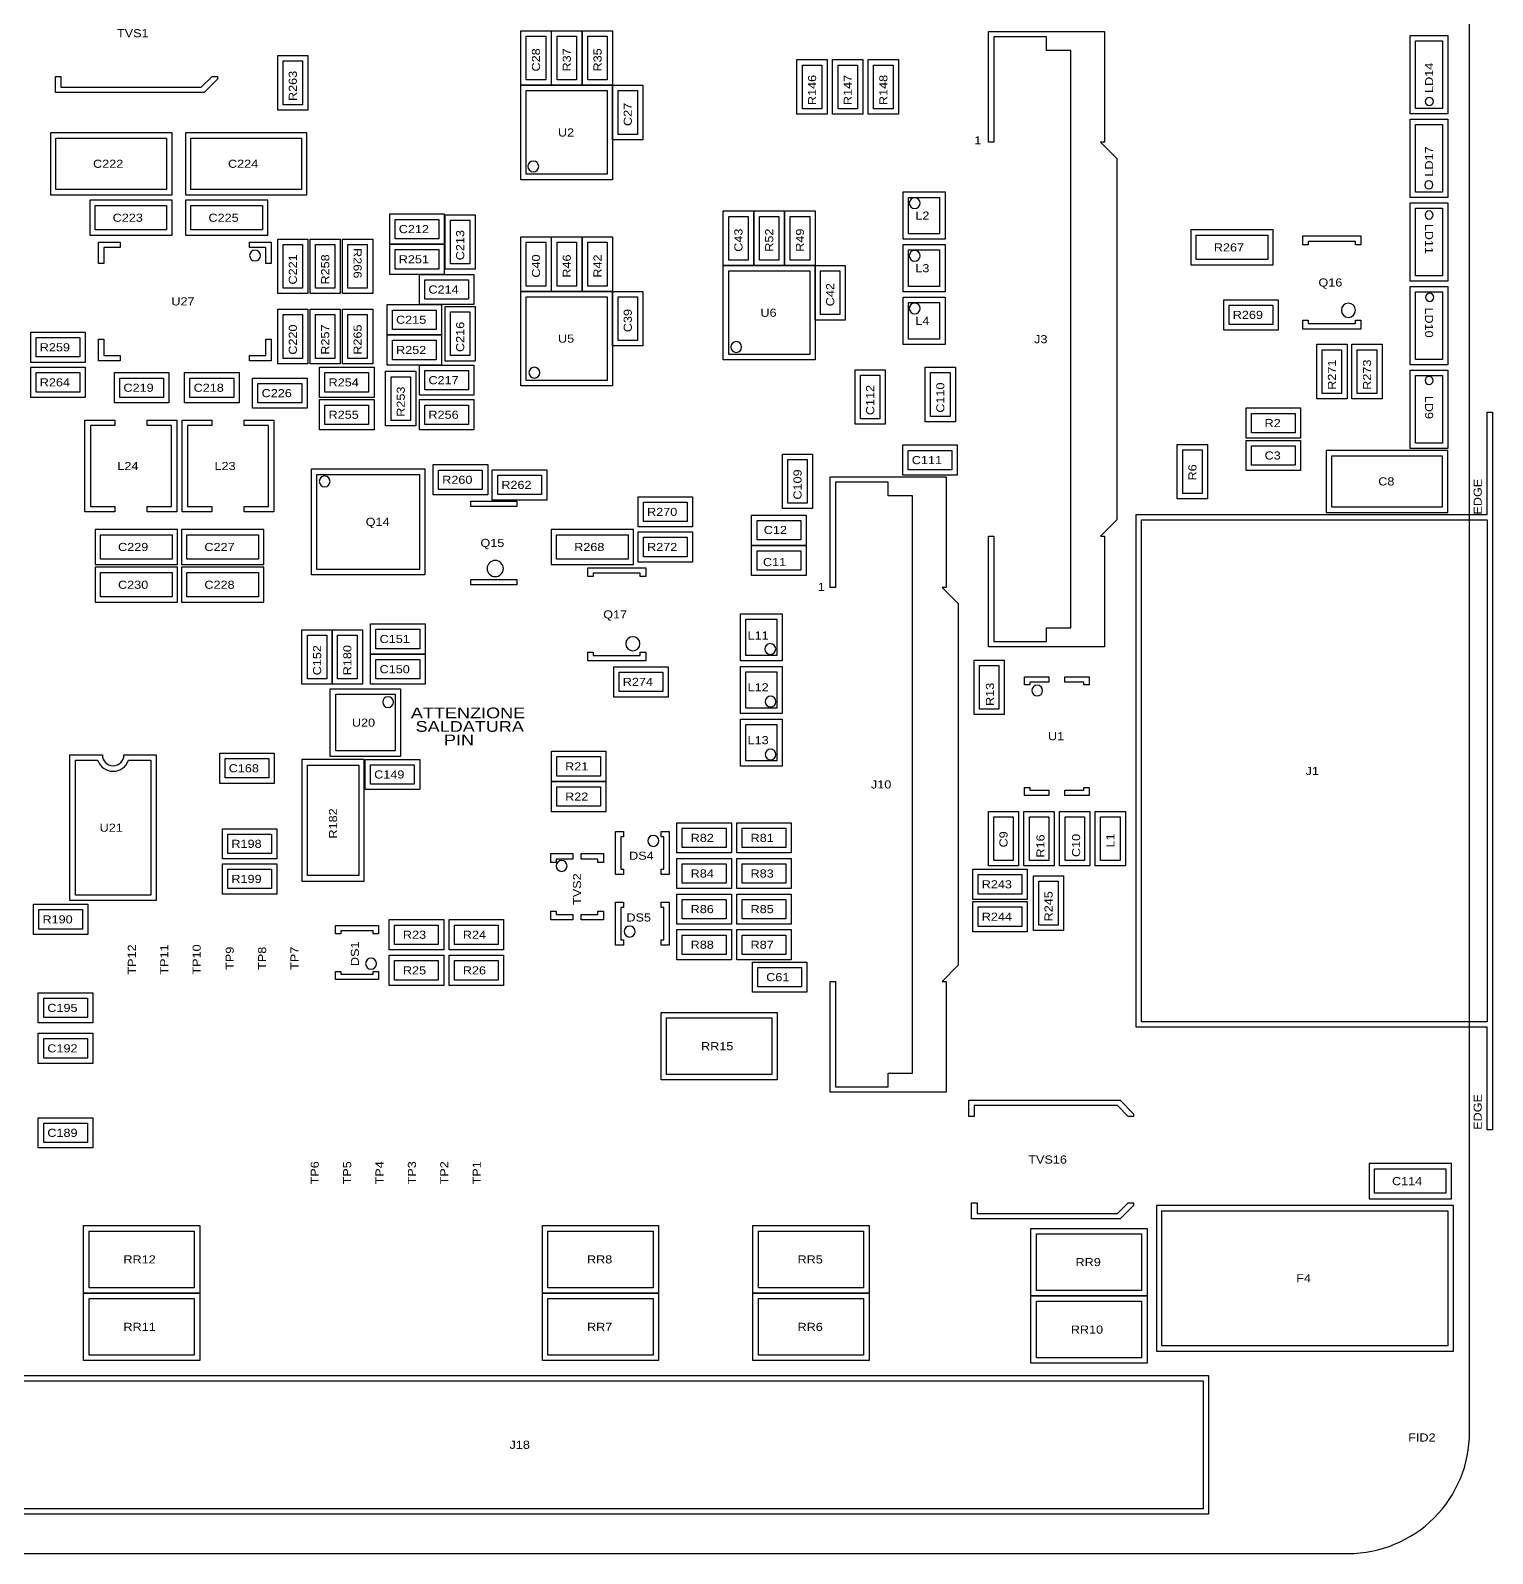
# Model space of a CAD drawing. Extents: x -94 to 0.8, y 0 to 90.2.
# Drawn here: x -53.3 to 0.8, y 0 to 56.4 of the extents above; entities that cross this region are included whole.
import ezdxf

# ---------------------------------------------------------------- set-up
doc = ezdxf.new("R2010")
doc.units = 0
for name, color, linetype in [('BOARD', 85, 'CONTINUOUS'), ('COMPONENTI', 111, 'CONTINUOUS'), ('REFERENCE', 5, 'CONTINUOUS')]:
    doc.layers.add(name, color=color, linetype=linetype)

msp = doc.modelspace()

# ---------------------------------------------------------------- linework, layer by layer
at = {"layer": 'BOARD'}
msp.add_lwpolyline([(-85.5, 0), (-4.5, 0, 0.414214), (0, 4.5), (0, 85.5, 0.414214), (-4.5, 90), (-85.5, 90, 0.414214), (-90, 85.5), (-90, 4.5, 0.414214)], format="xyb", close=True, dxfattribs=at)
at = {"layer": 'COMPONENTI'}
for points in [[(-34.03, 54.41), (-35.15, 54.41), (-35.15, 56.43), (-34.03, 56.43)], [(-34.23, 56.23), (-34.23, 54.61), (-34.95, 54.61), (-34.95, 56.23)], [(-34.01, 56.43), (-32.89, 56.43), (-32.89, 54.41), (-34.01, 54.41)], [(-33.81, 54.61), (-33.81, 56.23), (-33.09, 56.23), (-33.09, 54.61)], [(-31.75, 54.41), (-32.87, 54.41), (-32.87, 56.43), (-31.75, 56.43)], [(-31.95, 56.23), (-31.95, 54.61), (-32.67, 54.61), (-32.67, 56.23)], [(-13.0725, 38.3), (-13.6725, 37.7), (-13.5225, 37.7), (-13.5225, 33.6), (-17.8225, 33.6), (-17.8225, 37.7), (-17.6225, 37.7), (-17.6225, 33.8), (-15.6725, 33.8), (-15.6725, 34.3), (-14.7725, 34.3), (-14.7725, 55.7), (-15.6725, 55.7), (-15.6725, 56.2), (-17.6225, 56.2), (-17.6225, 52.3), (-17.8225, 52.3), (-17.8225, 56.4), (-13.5225, 56.4), (-13.5225, 52.3), (-13.6725, 52.3), (-13.0725, 51.7)], [(-0.8, 53.35), (-2.2, 53.35), (-2.2, 56.25), (-0.8, 56.25)], [(-1, 56.05), (-1, 53.55), (-2, 53.55), (-2, 56.05)], [(-44.16, 55.51), (-43.04, 55.51), (-43.04, 53.49), (-44.16, 53.49)], [(-24.92, 55.36), (-23.8, 55.36), (-23.8, 53.34), (-24.92, 53.34)], [(-23.6, 55.36), (-22.48, 55.36), (-22.48, 53.34), (-23.6, 53.34)], [(-22.28, 55.36), (-21.16, 55.36), (-21.16, 53.34), (-22.28, 53.34)], [(-43.96, 53.69), (-43.96, 55.31), (-43.24, 55.31), (-43.24, 53.69)], [(-24.72, 53.54), (-24.72, 55.16), (-24, 55.16), (-24, 53.54)], [(-23.4, 53.54), (-23.4, 55.16), (-22.68, 55.16), (-22.68, 53.54)], [(-22.08, 53.54), (-22.08, 55.16), (-21.36, 55.16), (-21.36, 53.54)], [(-46.39, 54.74), (-46.39, 54.64), (-46.89, 54.14), (-52.39, 54.14), (-52.39, 54.74), (-52.19, 54.74), (-52.19, 54.34), (-46.99, 54.34), (-46.59, 54.74)], [(-35.15, 50.91), (-35.15, 54.41), (-31.75, 54.41), (-31.75, 50.91)], [(-31.95, 51.11), (-34.95, 51.11), (-34.95, 54.21), (-31.95, 54.21)], [(-31.75, 54.41), (-30.63, 54.41), (-30.63, 52.39), (-31.75, 52.39)], [(-31.55, 52.59), (-31.55, 54.21), (-30.83, 54.21), (-30.83, 52.59)], [(-0.8, 50.25), (-2.2, 50.25), (-2.2, 53.15), (-0.8, 53.15)], [(-48.075, 50.35), (-48.075, 52.65), (-52.575, 52.65), (-52.575, 50.35)], [(-47.575, 52.65), (-47.575, 50.35), (-43.075, 50.35), (-43.075, 52.65)], [(-1, 52.95), (-1, 50.45), (-2, 50.45), (-2, 52.95)], [(-52.375, 52.45), (-48.275, 52.45), (-48.275, 50.55), (-52.375, 50.55)], [(-43.275, 50.55), (-47.375, 50.55), (-47.375, 52.45), (-43.275, 52.45)], [(-20.985, 48.705), (-20.985, 50.455), (-19.435, 50.455), (-19.435, 48.705)], [(-19.635, 48.905), (-20.785, 48.905), (-20.785, 50.255), (-19.635, 50.255)], [(-48.075, 48.85), (-48.075, 50.15), (-51.125, 50.15), (-51.125, 48.85)], [(-50.925, 49.95), (-48.275, 49.95), (-48.275, 49.05), (-50.925, 49.05)], [(-47.575, 50.15), (-47.575, 48.85), (-44.525, 48.85), (-44.525, 50.15)], [(-44.725, 49.05), (-47.375, 49.05), (-47.375, 49.95), (-44.725, 49.95)], [(-26.53, 47.73), (-27.65, 47.73), (-27.65, 49.75), (-26.53, 49.75)], [(-26.51, 49.75), (-25.39, 49.75), (-25.39, 47.73), (-26.51, 47.73)], [(-24.25, 47.73), (-25.37, 47.73), (-25.37, 49.75), (-24.25, 49.75)], [(-2.2, 50.05), (-0.8, 50.05), (-0.8, 47.15), (-2.2, 47.15)], [(-2, 47.35), (-2, 49.85), (-1, 49.85), (-1, 47.35)], [(-37.99, 49.64), (-37.99, 48.52), (-40.01, 48.52), (-40.01, 49.64)], [(-39.81, 49.44), (-38.19, 49.44), (-38.19, 48.72), (-39.81, 48.72)], [(-37.96, 49.61), (-36.84, 49.61), (-36.84, 47.59), (-37.96, 47.59)], [(-37.76, 47.79), (-37.76, 49.41), (-37.04, 49.41), (-37.04, 47.79)], [(-26.73, 49.55), (-26.73, 47.93), (-27.45, 47.93), (-27.45, 49.55)], [(-26.31, 47.93), (-26.31, 49.55), (-25.59, 49.55), (-25.59, 47.93)], [(-24.45, 49.55), (-24.45, 47.93), (-25.17, 47.93), (-25.17, 49.55)], [(-50.8, 48.6), (-50, 48.6), (-50, 48.4), (-50.6, 48.4), (-50.6, 47.8), (-50.8, 47.8)], [(-45.2, 48.6), (-44.4, 48.6), (-44.4, 47.8), (-44.6, 47.8), (-44.6, 48.4), (-45.2, 48.4)], [(-44.16, 48.71), (-43.04, 48.71), (-43.04, 46.69), (-44.16, 46.69)], [(-41.84, 46.69), (-42.96, 46.69), (-42.96, 48.71), (-41.84, 48.71)], [(-41.76, 48.71), (-40.64, 48.71), (-40.64, 46.69), (-41.76, 46.69)], [(-34.03, 46.77), (-35.15, 46.77), (-35.15, 48.79), (-34.03, 48.79)], [(-34.23, 48.59), (-34.23, 46.97), (-34.95, 46.97), (-34.95, 48.59)], [(-34.01, 48.79), (-32.89, 48.79), (-32.89, 46.77), (-34.01, 46.77)], [(-33.81, 46.97), (-33.81, 48.59), (-33.09, 48.59), (-33.09, 46.97)], [(-31.75, 46.77), (-32.87, 46.77), (-32.87, 48.79), (-31.75, 48.79)], [(-31.95, 48.59), (-31.95, 46.97), (-32.67, 46.97), (-32.67, 48.59)], [(-10.325, 49.05), (-10.325, 47.75), (-7.275, 47.75), (-7.275, 49.05)], [(-7.475, 47.95), (-10.125, 47.95), (-10.125, 48.85), (-7.475, 48.85)], [(-4.025, 48.5), (-4.225, 48.5), (-4.225, 48.625), (-5.975, 48.625), (-5.975, 48.5), (-6.175, 48.5), (-6.175, 48.825), (-4.025, 48.825)], [(-43.96, 46.89), (-43.96, 48.51), (-43.24, 48.51), (-43.24, 46.89)], [(-42.04, 48.51), (-42.04, 46.89), (-42.76, 46.89), (-42.76, 48.51)], [(-41.56, 46.89), (-41.56, 48.51), (-40.84, 48.51), (-40.84, 46.89)], [(-40.01, 47.4), (-40.01, 48.52), (-37.99, 48.52), (-37.99, 47.4)], [(-38.19, 47.6), (-39.81, 47.6), (-39.81, 48.32), (-38.19, 48.32)], [(-20.985, 46.755), (-20.985, 48.505), (-19.435, 48.505), (-19.435, 46.755)], [(-19.635, 46.955), (-20.785, 46.955), (-20.785, 48.305), (-19.635, 48.305)], [(-27.65, 44.23), (-27.65, 47.73), (-24.25, 47.73), (-24.25, 44.23)], [(-24.45, 44.43), (-27.45, 44.43), (-27.45, 47.53), (-24.45, 47.53)], [(-24.25, 47.73), (-23.13, 47.73), (-23.13, 45.71), (-24.25, 45.71)], [(-24.05, 45.91), (-24.05, 47.53), (-23.33, 47.53), (-23.33, 45.91)], [(-36.89, 47.4), (-36.89, 46.28), (-38.91, 46.28), (-38.91, 47.4)], [(-38.71, 47.2), (-37.09, 47.2), (-37.09, 46.48), (-38.71, 46.48)], [(-2.2, 46.95), (-0.8, 46.95), (-0.8, 44.05), (-2.2, 44.05)], [(-35.15, 43.27), (-35.15, 46.77), (-31.75, 46.77), (-31.75, 43.27)], [(-31.95, 43.47), (-34.95, 43.47), (-34.95, 46.57), (-31.95, 46.57)], [(-31.75, 46.77), (-30.63, 46.77), (-30.63, 44.75), (-31.75, 44.75)], [(-31.55, 44.95), (-31.55, 46.57), (-30.83, 46.57), (-30.83, 44.95)], [(-20.985, 44.805), (-20.985, 46.555), (-19.435, 46.555), (-19.435, 44.805)], [(-19.635, 45.005), (-20.785, 45.005), (-20.785, 46.355), (-19.635, 46.355)], [(-9.11, 45.34), (-9.11, 46.46), (-7.09, 46.46), (-7.09, 45.34)], [(-2, 44.25), (-2, 46.75), (-1, 46.75), (-1, 44.25)], [(-43.04, 44.09), (-44.16, 44.09), (-44.16, 46.11), (-43.04, 46.11)], [(-43.24, 45.91), (-43.24, 44.29), (-43.96, 44.29), (-43.96, 45.91)], [(-42.96, 46.11), (-41.84, 46.11), (-41.84, 44.09), (-42.96, 44.09)], [(-42.76, 44.29), (-42.76, 45.91), (-42.04, 45.91), (-42.04, 44.29)], [(-40.64, 44.09), (-41.76, 44.09), (-41.76, 46.11), (-40.64, 46.11)], [(-40.84, 45.91), (-40.84, 44.29), (-41.56, 44.29), (-41.56, 45.91)], [(-38.09, 46.28), (-38.09, 45.16), (-40.11, 45.16), (-40.11, 46.28)], [(-39.91, 46.08), (-38.29, 46.08), (-38.29, 45.36), (-39.91, 45.36)], [(-37.96, 46.21), (-36.84, 46.21), (-36.84, 44.19), (-37.96, 44.19)], [(-37.76, 44.39), (-37.76, 46.01), (-37.04, 46.01), (-37.04, 44.39)], [(-7.29, 45.54), (-8.91, 45.54), (-8.91, 46.26), (-7.29, 46.26)], [(-51.29, 45.26), (-51.29, 44.14), (-53.31, 44.14), (-53.31, 45.26)], [(-40.11, 44.04), (-40.11, 45.16), (-38.09, 45.16), (-38.09, 44.04)], [(-4.025, 45.375), (-6.175, 45.375), (-6.175, 45.7), (-5.975, 45.7), (-5.975, 45.575), (-4.225, 45.575), (-4.225, 45.7), (-4.025, 45.7)], [(-53.11, 45.06), (-51.49, 45.06), (-51.49, 44.34), (-53.11, 44.34)], [(-50.8, 45), (-50.6, 45), (-50.6, 44.4), (-50, 44.4), (-50, 44.2), (-50.8, 44.2)], [(-45.2, 44.4), (-44.6, 44.4), (-44.6, 45), (-44.4, 45), (-44.4, 44.2), (-45.2, 44.2)], [(-38.29, 44.24), (-39.91, 44.24), (-39.91, 44.96), (-38.29, 44.96)], [(-5.66, 44.81), (-4.54, 44.81), (-4.54, 42.79), (-5.66, 42.79)], [(-5.46, 42.99), (-5.46, 44.61), (-4.74, 44.61), (-4.74, 42.99)], [(-4.36, 44.81), (-3.24, 44.81), (-3.24, 42.79), (-4.36, 42.79)], [(-4.16, 42.99), (-4.16, 44.61), (-3.44, 44.61), (-3.44, 42.99)], [(-36.89, 44.04), (-36.89, 42.92), (-38.91, 42.92), (-38.91, 44.04)], [(-53.31, 42.84), (-53.31, 43.96), (-51.29, 43.96), (-51.29, 42.84)], [(-51.49, 43.04), (-53.11, 43.04), (-53.11, 43.76), (-51.49, 43.76)], [(-50.21, 42.64), (-50.21, 43.76), (-48.19, 43.76), (-48.19, 42.64)], [(-48.39, 42.84), (-50.01, 42.84), (-50.01, 43.56), (-48.39, 43.56)], [(-45.59, 43.76), (-45.59, 42.64), (-47.61, 42.64), (-47.61, 43.76)], [(-47.41, 43.56), (-45.79, 43.56), (-45.79, 42.84), (-47.41, 42.84)], [(-45.09, 42.44), (-45.09, 43.56), (-43.07, 43.56), (-43.07, 42.44)], [(-42.61, 42.84), (-42.61, 43.96), (-40.59, 43.96), (-40.59, 42.84)], [(-40.79, 43.04), (-42.41, 43.04), (-42.41, 43.76), (-40.79, 43.76)], [(-40.16, 43.81), (-39.04, 43.81), (-39.04, 41.79), (-40.16, 41.79)], [(-39.96, 41.99), (-39.96, 43.61), (-39.24, 43.61), (-39.24, 41.99)], [(-38.71, 43.84), (-37.09, 43.84), (-37.09, 43.12), (-38.71, 43.12)], [(-21.65, 41.85), (-22.77, 41.85), (-22.77, 43.87), (-21.65, 43.87)], [(-21.85, 43.67), (-21.85, 42.05), (-22.57, 42.05), (-22.57, 43.67)], [(-20.17, 43.96), (-19.05, 43.96), (-19.05, 41.94), (-20.17, 41.94)], [(-19.97, 42.14), (-19.97, 43.76), (-19.25, 43.76), (-19.25, 42.14)], [(-2.2, 43.85), (-0.8, 43.85), (-0.8, 40.95), (-2.2, 40.95)], [(-2, 41.15), (-2, 43.65), (-1, 43.65), (-1, 41.15)], [(-43.27, 42.64), (-44.89, 42.64), (-44.89, 43.36), (-43.27, 43.36)], [(-42.61, 41.64), (-42.61, 42.76), (-40.59, 42.76), (-40.59, 41.64)], [(-40.79, 41.84), (-42.41, 41.84), (-42.41, 42.56), (-40.79, 42.56)], [(-36.89, 42.76), (-36.89, 41.64), (-38.91, 41.64), (-38.91, 42.76)], [(-38.71, 42.56), (-37.09, 42.56), (-37.09, 41.84), (-38.71, 41.84)], [(-8.28, 41.33), (-8.28, 42.45), (-6.26, 42.45), (-6.26, 41.33)], [(-51.3, 42), (-50.2, 42), (-50.2, 41.8), (-51.1, 41.8), (-51.1, 38.8), (-50.2, 38.8), (-50.2, 38.6), (-51.3, 38.6)], [(-49, 42), (-47.9, 42), (-47.9, 38.6), (-49, 38.6), (-49, 38.8), (-48.1, 38.8), (-48.1, 41.8), (-49, 41.8)], [(-47.7, 42), (-46.6, 42), (-46.6, 41.8), (-47.5, 41.8), (-47.5, 38.8), (-46.6, 38.8), (-46.6, 38.6), (-47.7, 38.6)], [(-45.4, 42), (-44.3, 42), (-44.3, 38.6), (-45.4, 38.6), (-45.4, 38.8), (-44.5, 38.8), (-44.5, 41.8), (-45.4, 41.8)], [(0.85, 15.7), (0.65, 15.7), (0.65, 19.5), (-12.35, 19.5), (-12.35, 38.5), (0.65, 38.5), (0.65, 42.3), (0.85, 42.3)], [(-6.46, 41.53), (-8.08, 41.53), (-8.08, 42.25), (-6.46, 42.25)], [(-8.28, 40.13), (-8.28, 41.25), (-6.26, 41.25), (-6.26, 40.13)], [(-24.34, 38.72), (-25.46, 38.72), (-25.46, 40.74), (-24.34, 40.74)], [(-21, 39.96), (-21, 41.08), (-18.98, 41.08), (-18.98, 39.96)], [(-19.18, 40.16), (-20.8, 40.16), (-20.8, 40.88), (-19.18, 40.88)], [(-10.83, 41.1), (-9.71, 41.1), (-9.71, 39.08), (-10.83, 39.08)], [(-10.63, 39.28), (-10.63, 40.9), (-9.91, 40.9), (-9.91, 39.28)], [(-6.46, 40.33), (-8.08, 40.33), (-8.08, 41.05), (-6.46, 41.05)], [(-0.81, 38.58), (-0.81, 40.88), (-5.31, 40.88), (-5.31, 38.58)], [(-5.11, 40.68), (-1.01, 40.68), (-1.01, 38.78), (-5.11, 38.78)], [(-42.91, 40.19), (-38.71, 40.19), (-38.71, 36.27), (-42.91, 36.27)], [(-36.38, 40.35), (-36.38, 39.23), (-38.4, 39.23), (-38.4, 40.35)], [(-38.2, 40.15), (-36.58, 40.15), (-36.58, 39.43), (-38.2, 39.43)], [(-36.21, 39.04), (-36.21, 40.16), (-34.19, 40.16), (-34.19, 39.04)], [(-24.54, 40.54), (-24.54, 38.92), (-25.26, 38.92), (-25.26, 40.54)], [(-42.71, 36.47), (-42.71, 39.99), (-38.91, 39.99), (-38.91, 36.47)], [(-34.39, 39.24), (-36.01, 39.24), (-36.01, 39.96), (-34.39, 39.96)], [(-18.9425, 21.8), (-19.5425, 21.2), (-19.3925, 21.2), (-19.3925, 17.1), (-23.6925, 17.1), (-23.6925, 21.2), (-23.4925, 21.2), (-23.4925, 17.3), (-21.5425, 17.3), (-21.5425, 17.8), (-20.6425, 17.8), (-20.6425, 39.2), (-21.5425, 39.2), (-21.5425, 39.7), (-23.4925, 39.7), (-23.4925, 35.8), (-23.6925, 35.8), (-23.6925, 39.9), (-19.3925, 39.9), (-19.3925, 35.8), (-19.5425, 35.8), (-18.9425, 35.2)], [(-35.3, 38.8), (-37, 38.8), (-37, 39), (-35.3, 39)], [(-30.81, 38.04), (-30.81, 39.16), (-28.79, 39.16), (-28.79, 38.04)], [(-28.99, 38.24), (-30.61, 38.24), (-30.61, 38.96), (-28.99, 38.96)], [(-24.58, 38.48), (-24.58, 37.36), (-26.6, 37.36), (-26.6, 38.48)], [(-50.925, 37.95), (-50.925, 36.65), (-47.875, 36.65), (-47.875, 37.95)], [(-44.675, 36.65), (-44.675, 37.95), (-47.725, 37.95), (-47.725, 36.65)], [(-30.975, 36.65), (-30.975, 37.95), (-34.025, 37.95), (-34.025, 36.65)], [(-30.81, 36.74), (-30.81, 37.86), (-28.79, 37.86), (-28.79, 36.74)], [(-26.4, 38.28), (-24.78, 38.28), (-24.78, 37.56), (-26.4, 37.56)], [(0.65, 38.3), (0.65, 19.7), (-12.15, 19.7), (-12.15, 38.3)], [(-48.075, 36.85), (-50.725, 36.85), (-50.725, 37.75), (-48.075, 37.75)], [(-47.525, 37.75), (-44.875, 37.75), (-44.875, 36.85), (-47.525, 36.85)], [(-33.825, 37.75), (-31.175, 37.75), (-31.175, 36.85), (-33.825, 36.85)], [(-28.99, 36.94), (-30.61, 36.94), (-30.61, 37.66), (-28.99, 37.66)], [(-24.58, 37.36), (-24.58, 36.24), (-26.6, 36.24), (-26.6, 37.36)], [(-26.4, 37.16), (-24.78, 37.16), (-24.78, 36.44), (-26.4, 36.44)], [(-50.925, 36.55), (-50.925, 35.25), (-47.875, 35.25), (-47.875, 36.55)], [(-48.075, 35.45), (-50.725, 35.45), (-50.725, 36.35), (-48.075, 36.35)], [(-44.675, 35.25), (-44.675, 36.55), (-47.725, 36.55), (-47.725, 35.25)], [(-47.525, 36.35), (-44.875, 36.35), (-44.875, 35.45), (-47.525, 35.45)], [(-30.525, 36.2), (-30.725, 36.2), (-30.725, 36.325), (-32.475, 36.325), (-32.475, 36.2), (-32.675, 36.2), (-32.675, 36.525), (-30.525, 36.525)], [(-35.3, 35.9), (-37, 35.9), (-37, 36.1), (-35.3, 36.1)], [(-40.72, 33.33), (-40.72, 34.45), (-38.7, 34.45), (-38.7, 33.33)], [(-25.465, 34.825), (-25.465, 33.075), (-27.015, 33.075), (-27.015, 34.825)], [(-26.815, 34.625), (-25.665, 34.625), (-25.665, 33.275), (-26.815, 33.275)], [(-42.14, 32.21), (-43.26, 32.21), (-43.26, 34.23), (-42.14, 34.23)], [(-42.34, 34.03), (-42.34, 32.41), (-43.06, 32.41), (-43.06, 34.03)], [(-41.02, 32.21), (-42.14, 32.21), (-42.14, 34.23), (-41.02, 34.23)], [(-41.22, 34.03), (-41.22, 32.41), (-41.94, 32.41), (-41.94, 34.03)], [(-38.9, 33.53), (-40.52, 33.53), (-40.52, 34.25), (-38.9, 34.25)], [(-40.72, 32.21), (-40.72, 33.33), (-38.7, 33.33), (-38.7, 32.21)], [(-30.525, 33.075), (-32.675, 33.075), (-32.675, 33.4), (-32.475, 33.4), (-32.475, 33.275), (-30.725, 33.275), (-30.725, 33.4), (-30.525, 33.4)], [(-38.9, 32.41), (-40.52, 32.41), (-40.52, 33.13), (-38.9, 33.13)], [(-29.69, 32.86), (-29.69, 31.74), (-31.71, 31.74), (-31.71, 32.86)], [(-25.465, 32.875), (-25.465, 31.125), (-27.015, 31.125), (-27.015, 32.875)], [(-18.36, 33.11), (-17.24, 33.11), (-17.24, 31.09), (-18.36, 31.09)], [(-18.16, 31.29), (-18.16, 32.91), (-17.44, 32.91), (-17.44, 31.29)], [(-31.51, 32.66), (-29.89, 32.66), (-29.89, 31.94), (-31.51, 31.94)], [(-26.815, 32.675), (-25.665, 32.675), (-25.665, 31.325), (-26.815, 31.325)], [(-16.495, 32.49), (-15.595, 32.49), (-15.595, 32.29), (-16.295, 32.29), (-16.295, 32.19), (-16.495, 32.19)], [(-14.995, 32.49), (-14.095, 32.49), (-14.095, 32.19), (-14.295, 32.19), (-14.295, 32.29), (-14.995, 32.29)], [(-39.61, 32.04), (-39.61, 29.54), (-42.21, 29.54), (-42.21, 32.04)], [(-42.01, 31.84), (-39.81, 31.84), (-39.81, 29.74), (-42.01, 29.74)], [(-25.465, 30.925), (-25.465, 29.175), (-27.015, 29.175), (-27.015, 30.925)], [(-26.815, 30.725), (-25.665, 30.725), (-25.665, 29.375), (-26.815, 29.375)], [(-46.31, 28.54), (-46.31, 29.66), (-44.29, 29.66), (-44.29, 28.54)], [(-44.49, 28.74), (-46.11, 28.74), (-46.11, 29.46), (-44.49, 29.46)], [(-40.96, 29.42), (-43.26, 29.42), (-43.26, 24.92), (-40.96, 24.92)], [(-40.92, 28.31), (-40.92, 29.43), (-38.9, 29.43), (-38.9, 28.31)], [(-34.02, 28.61), (-34.02, 29.73), (-32, 29.73), (-32, 28.61)], [(-32.2, 28.81), (-33.82, 28.81), (-33.82, 29.53), (-32.2, 29.53)], [(-43.06, 25.12), (-43.06, 29.22), (-41.16, 29.22), (-41.16, 25.12)], [(-39.1, 28.51), (-40.72, 28.51), (-40.72, 29.23), (-39.1, 29.23)], [(-34.02, 27.49), (-34.02, 28.61), (-32, 28.61), (-32, 27.49)], [(-32.2, 27.69), (-33.82, 27.69), (-33.82, 28.41), (-32.2, 28.41)], [(-16.495, 28.39), (-16.295, 28.39), (-16.295, 28.29), (-15.595, 28.29), (-15.595, 28.09), (-16.495, 28.09)], [(-14.995, 28.29), (-14.295, 28.29), (-14.295, 28.39), (-14.095, 28.39), (-14.095, 28.09), (-14.995, 28.09)], [(-17.83, 27.5), (-16.71, 27.5), (-16.71, 25.48), (-17.83, 25.48)], [(-17.63, 25.68), (-17.63, 27.3), (-16.91, 27.3), (-16.91, 25.68)], [(-15.39, 25.48), (-16.51, 25.48), (-16.51, 27.5), (-15.39, 27.5)], [(-15.59, 27.3), (-15.59, 25.68), (-16.31, 25.68), (-16.31, 27.3)], [(-15.19, 27.5), (-14.07, 27.5), (-14.07, 25.48), (-15.19, 25.48)], [(-14.99, 25.68), (-14.99, 27.3), (-14.27, 27.3), (-14.27, 25.68)], [(-13.87, 27.5), (-12.75, 27.5), (-12.75, 25.48), (-13.87, 25.48)], [(-13.67, 25.68), (-13.67, 27.3), (-12.95, 27.3), (-12.95, 25.68)], [(-46.21, 25.74), (-46.21, 26.86), (-44.19, 26.86), (-44.19, 25.74)], [(-44.39, 25.94), (-46.01, 25.94), (-46.01, 26.66), (-44.39, 26.66)], [(-31.35, 26.76), (-31.35, 26.56), (-31.45, 26.56), (-31.45, 25.36), (-31.35, 25.36), (-31.35, 25.16), (-31.65, 25.16), (-31.65, 26.76)], [(-29.65, 26.76), (-29.65, 25.16), (-29.95, 25.16), (-29.95, 25.36), (-29.85, 25.36), (-29.85, 26.56), (-29.95, 26.56), (-29.95, 26.76)], [(-27.35, 27.08), (-27.35, 25.96), (-29.37, 25.96), (-29.37, 27.08)], [(-29.17, 26.88), (-27.55, 26.88), (-27.55, 26.16), (-29.17, 26.16)], [(-25.13, 27.08), (-25.13, 25.96), (-27.15, 25.96), (-27.15, 27.08)], [(-26.95, 26.88), (-25.33, 26.88), (-25.33, 26.16), (-26.95, 26.16)], [(-44.19, 25.56), (-44.19, 24.44), (-46.21, 24.44), (-46.21, 25.56)], [(-33.22, 25.735), (-33.845, 25.735), (-33.845, 25.61), (-34.045, 25.61), (-34.045, 25.935), (-33.22, 25.935)], [(-32.095, 25.61), (-32.295, 25.61), (-32.295, 25.735), (-32.92, 25.735), (-32.92, 25.935), (-32.095, 25.935)], [(-27.35, 25.76), (-27.35, 24.64), (-29.37, 24.64), (-29.37, 25.76)], [(-29.17, 25.56), (-27.55, 25.56), (-27.55, 24.84), (-29.17, 24.84)], [(-25.13, 25.76), (-25.13, 24.64), (-27.15, 24.64), (-27.15, 25.76)], [(-26.95, 25.56), (-25.33, 25.56), (-25.33, 24.84), (-26.95, 24.84)], [(-46.01, 25.36), (-44.39, 25.36), (-44.39, 24.64), (-46.01, 24.64)], [(-18.41, 24.24), (-18.41, 25.36), (-16.39, 25.36), (-16.39, 24.24)], [(-16.59, 24.44), (-18.21, 24.44), (-18.21, 25.16), (-16.59, 25.16)], [(-16.16, 25.11), (-15.04, 25.11), (-15.04, 23.09), (-16.16, 23.09)], [(-15.96, 23.29), (-15.96, 24.91), (-15.24, 24.91), (-15.24, 23.29)], [(-27.35, 24.44), (-27.35, 23.32), (-29.37, 23.32), (-29.37, 24.44)], [(-25.13, 24.44), (-25.13, 23.32), (-27.15, 23.32), (-27.15, 24.44)], [(-51.19, 24.06), (-51.19, 22.94), (-53.21, 22.94), (-53.21, 24.06)], [(-53.01, 23.86), (-51.39, 23.86), (-51.39, 23.14), (-53.01, 23.14)], [(-33.22, 23.485), (-34.045, 23.485), (-34.045, 23.81), (-33.845, 23.81), (-33.845, 23.685), (-33.22, 23.685)], [(-32.095, 23.485), (-32.92, 23.485), (-32.92, 23.685), (-32.295, 23.685), (-32.295, 23.81), (-32.095, 23.81)], [(-31.65, 22.54), (-31.65, 24.14), (-31.35, 24.14), (-31.35, 23.94), (-31.45, 23.94), (-31.45, 22.74), (-31.35, 22.74), (-31.35, 22.54)], [(-29.95, 22.54), (-29.95, 22.74), (-29.85, 22.74), (-29.85, 23.94), (-29.95, 23.94), (-29.95, 24.14), (-29.65, 24.14), (-29.65, 22.54)], [(-29.17, 24.24), (-27.55, 24.24), (-27.55, 23.52), (-29.17, 23.52)], [(-26.95, 24.24), (-25.33, 24.24), (-25.33, 23.52), (-26.95, 23.52)], [(-18.41, 23.04), (-18.41, 24.16), (-16.39, 24.16), (-16.39, 23.04)], [(-16.59, 23.24), (-18.21, 23.24), (-18.21, 23.96), (-16.59, 23.96)], [(-40.42, 22.97), (-40.62, 22.97), (-40.62, 23.07), (-41.82, 23.07), (-41.82, 22.97), (-42.02, 22.97), (-42.02, 23.27), (-40.42, 23.27)], [(-40.03, 22.37), (-40.03, 23.49), (-38.01, 23.49), (-38.01, 22.37)], [(-38.21, 22.57), (-39.83, 22.57), (-39.83, 23.29), (-38.21, 23.29)], [(-37.81, 22.37), (-37.81, 23.49), (-35.79, 23.49), (-35.79, 22.37)], [(-35.99, 22.57), (-37.61, 22.57), (-37.61, 23.29), (-35.99, 23.29)], [(-27.35, 23.12), (-27.35, 22), (-29.37, 22), (-29.37, 23.12)], [(-29.17, 22.92), (-27.55, 22.92), (-27.55, 22.2), (-29.17, 22.2)], [(-25.13, 23.12), (-25.13, 22), (-27.15, 22), (-27.15, 23.12)], [(-26.95, 22.92), (-25.33, 22.92), (-25.33, 22.2), (-26.95, 22.2)], [(-40.03, 21.05), (-40.03, 22.17), (-38.01, 22.17), (-38.01, 21.05)], [(-37.81, 21.05), (-37.81, 22.17), (-35.79, 22.17), (-35.79, 21.05)], [(-40.42, 21.27), (-42.02, 21.27), (-42.02, 21.57), (-41.82, 21.57), (-41.82, 21.47), (-40.62, 21.47), (-40.62, 21.57), (-40.42, 21.57)], [(-38.21, 21.25), (-39.83, 21.25), (-39.83, 21.97), (-38.21, 21.97)], [(-35.99, 21.25), (-37.61, 21.25), (-37.61, 21.97), (-35.99, 21.97)], [(-24.55, 21.92), (-24.55, 20.8), (-26.57, 20.8), (-26.57, 21.92)], [(-26.37, 21.72), (-24.75, 21.72), (-24.75, 21), (-26.37, 21)], [(-51.01, 20.78), (-51.01, 19.66), (-53.03, 19.66), (-53.03, 20.78)], [(-52.83, 20.58), (-51.21, 20.58), (-51.21, 19.86), (-52.83, 19.86)], [(-29.95, 17.55), (-29.95, 20.05), (-25.65, 20.05), (-25.65, 17.55)], [(-25.85, 17.75), (-29.75, 17.75), (-29.75, 19.85), (-25.85, 19.85)], [(-51.01, 19.28), (-51.01, 18.16), (-53.03, 18.16), (-53.03, 19.28)], [(-52.83, 19.08), (-51.21, 19.08), (-51.21, 18.36), (-52.83, 18.36)], [(-12.95, 16.8), (-12.45, 16.3), (-12.45, 16.2), (-12.65, 16.2), (-13.05, 16.6), (-18.35, 16.6), (-18.35, 16.2), (-18.55, 16.2), (-18.55, 16.8)], [(-51.01, 16.15), (-51.01, 15.03), (-53.03, 15.03), (-53.03, 16.15)], [(-52.83, 15.95), (-51.21, 15.95), (-51.21, 15.23), (-52.83, 15.23)], [(-3.725, 14.45), (-3.725, 13.15), (-0.675, 13.15), (-0.675, 14.45)], [(-0.875, 13.35), (-3.525, 13.35), (-3.525, 14.25), (-0.875, 14.25)], [(-12.45, 13), (-12.45, 12.9), (-12.95, 12.4), (-18.45, 12.4), (-18.45, 13), (-18.25, 13), (-18.25, 12.6), (-13.05, 12.6), (-12.65, 13)], [(-11.6, 7.5), (-0.6, 7.5), (-0.6, 12.9), (-11.6, 12.9)], [(-0.8, 7.7), (-11.4, 7.7), (-11.4, 12.7), (-0.8, 12.7)], [(-51.35, 9.65), (-51.35, 12.15), (-47.05, 12.15), (-47.05, 9.65)], [(-47.25, 9.85), (-51.15, 9.85), (-51.15, 11.95), (-47.25, 11.95)], [(-34.35, 9.65), (-34.35, 12.15), (-30.05, 12.15), (-30.05, 9.65)], [(-30.25, 9.85), (-34.15, 9.85), (-34.15, 11.95), (-30.25, 11.95)], [(-22.25, 12.15), (-22.25, 9.65), (-26.55, 9.65), (-26.55, 12.15)], [(-26.35, 11.95), (-22.45, 11.95), (-22.45, 9.85), (-26.35, 9.85)], [(-11.95, 12.05), (-11.95, 9.55), (-16.25, 9.55), (-16.25, 12.05)], [(-16.05, 11.85), (-12.15, 11.85), (-12.15, 9.75), (-16.05, 9.75)], [(-51.35, 7.15), (-51.35, 9.65), (-47.05, 9.65), (-47.05, 7.15)], [(-34.35, 7.15), (-34.35, 9.65), (-30.05, 9.65), (-30.05, 7.15)], [(-22.25, 9.65), (-22.25, 7.15), (-26.55, 7.15), (-26.55, 9.65)], [(-47.25, 7.35), (-51.15, 7.35), (-51.15, 9.45), (-47.25, 9.45)], [(-30.25, 7.35), (-34.15, 7.35), (-34.15, 9.45), (-30.25, 9.45)], [(-26.35, 9.45), (-22.45, 9.45), (-22.45, 7.35), (-26.35, 7.35)], [(-11.95, 9.55), (-11.95, 7.05), (-16.25, 7.05), (-16.25, 9.55)], [(-16.05, 9.35), (-12.15, 9.35), (-12.15, 7.25), (-16.05, 7.25)], [(-9.67, 6.6), (-9.67, 1.46), (-60.47, 1.46), (-60.47, 6.6)], [(-60.27, 6.4), (-9.87, 6.4), (-9.87, 1.66), (-60.27, 1.66)]]:
    msp.add_lwpolyline(points, close=True, dxfattribs=at)
for points in [[(-1.34, 53.81, 1), (-1.64, 53.81, 1)], [(-34.49, 51.4, 1), (-34.89, 51.4, 1)], [(-1.36, 50.72, 1), (-1.66, 50.72, 1)], [(-20.3585, 50.04, 1), (-20.7585, 50.04, 1)], [(-1.35, 49.6, 1), (-1.65, 49.6, 1)], [(-44.8, 48.1, 1), (-45.2, 48.1, 1)], [(-20.3585, 48.09, 1), (-20.7585, 48.09, 1)], [(-20.3585, 46.14, 1), (-20.7585, 46.14, 1)], [(-4.2284, 46.07, 1), (-4.7516, 46.07, 1)], [(-1.33, 46.55, 1), (-1.63, 46.55, 1)], [(-26.97, 44.71, 1), (-27.37, 44.71, 1)], [(-34.45, 43.76, 1), (-34.85, 43.76, 1)], [(-1.35, 43.47, 1), (-1.65, 43.47, 1)], [(-42.22, 39.73, 1), (-42.62, 39.73, 1)], [(-35.8, 36.5, 1), (-36.4, 36.5, 1)], [(-30.7405, 33.7141, 1), (-31.2637, 33.7141, 1)], [(-25.71, 33.52, 1), (-26.11, 33.52, 1)], [(-15.82, 31.98, 1), (-16.22, 31.98, 1)], [(-39.87, 31.55, 1), (-40.27, 31.55, 1)], [(-25.7, 31.57, 1), (-26.1, 31.57, 1)], [(-51.8568, 29.595), (-50.6568, 29.595, 1), (-49.8568, 29.595), (-48.6568, 29.595), (-48.6568, 24.2), (-51.8568, 24.2)], [(-51.8568, 29.595), (-50.6568, 29.595, 1), (-49.8568, 29.595), (-48.6568, 29.595), (-48.6568, 24.2), (-51.8568, 24.2)], [(-51.6568, 24.4), (-51.6568, 29.395), (-50.8313, 29.395, 0.710745), (-49.6823, 29.395), (-48.8568, 29.395), (-48.8568, 24.4)], [(-51.6568, 24.4), (-51.6568, 29.395), (-50.8313, 29.395, 0.710745), (-49.6823, 29.395), (-48.8568, 29.395), (-48.8568, 24.4)], [(-25.7, 29.61, 1), (-26.1, 29.61, 1)], [(-30.0361, 26.41, 1), (-30.4439, 26.41, 1)], [(-33.44, 25.48, 1), (-33.84, 25.48, 1)], [(-30.9161, 23.05, 1), (-31.3239, 23.05, 1)], [(-40.4961, 21.86, 1), (-40.9039, 21.86, 1)]]:
    msp.add_lwpolyline(points, format="xyb", close=True, dxfattribs=at)

# ---------------------------------------------------------------- texts
for s, height, width, p in [('1', 0.3, 1.166667, (-18.35, 52.22)), ('1', 0.3, 1.166667, (-24.15, 35.67)), ('ATTENZIONE', 0.4, 1.25, (-39.225, 30.95)), ('SALDATURA', 0.4, 1.25, (-39.05, 30.45)), ('PIN', 0.4, 1.25, (-38, 29.95))]:
    msp.add_text(s, height=height, dxfattribs=dict(at, width=width)).set_placement(p)
at = {"layer": 'COMPONENTI', "width": 1.166667}
for p in [(0.45, 38.5), (0.45, 15.7)]:
    msp.add_text('EDGE', height=0.3, rotation=90, dxfattribs=at).set_placement(p)
at = {"layer": 'REFERENCE', "width": 1.166667}
for s, p in [('TVS1', (-50.115, 56.19)), ('U2', (-33.775, 52.51)), ('C222', (-51, 51.35)), ('C224', (-46, 51.35)), ('L2', (-20.535, 49.43)), ('C223', (-50.275, 49.35)), ('C225', (-46.725, 49.35)), ('C212', (-39.675, 48.93)), ('R267', (-9.475, 48.25)), ('R251', (-39.675, 47.81)), ('L3', (-20.535, 47.48)), ('C214', (-38.575, 46.69)), ('Q16', (-5.6, 46.95)), ('U27', (-48.1, 46.25)), ('C215', (-39.775, 45.57)), ('U6', (-26.275, 45.83)), ('L4', (-20.535, 45.53)), ('R269', (-8.775, 45.75)), ('U5', (-33.775, 44.87)), ('J3', (-16.135, 44.85)), ('R259', (-52.975, 44.55)), ('R252', (-39.775, 44.45)), ('R264', (-52.975, 43.25)), ('R254', (-42.275, 43.25)), ('C217', (-38.575, 43.33)), ('C219', (-49.875, 43.05)), ('C218', (-47.275, 43.05)), ('C226', (-44.755, 42.85)), ('R255', (-42.275, 42.05)), ('R256', (-38.575, 42.05)), ('R2', (-7.595, 41.74)), ('C111', (-20.665, 40.37)), ('C3', (-7.595, 40.54)), ('L24', (-50.1, 40.15)), ('L23', (-46.5, 40.15)), ('R260', (-38.065, 39.64)), ('R262', (-35.875, 39.45)), ('C8', (-3.385, 39.58)), ('Q14', (-40.9, 38.08)), ('R270', (-30.475, 38.45)), ('C12', (-26.15, 37.78)), ('C229', (-50.075, 37.15)), ('C227', (-46.875, 37.15)), ('Q15', (-36.65, 37.3)), ('R268', (-33.175, 37.15)), ('R272', (-30.475, 37.15)), ('C11', (-26.18, 36.59)), ('C230', (-50.075, 35.75)), ('C228', (-46.875, 35.75)), ('Q17', (-32.1, 34.65)), ('C151', (-40.385, 33.74)), ('L11', (-26.75, 33.87)), ('C150', (-40.385, 32.62)), ('R274', (-31.375, 32.15)), ('L12', (-26.75, 31.95)), ('U20', (-41.41, 30.64)), ('L13', (-26.75, 29.99)), ('U1', (-15.62, 30.14)), ('C168', (-45.975, 28.95)), ('C149', (-40.585, 28.72)), ('R21', (-33.51, 29.02)), ('J1', (-6.075, 28.85)), ('J10', (-22.18, 28.35)), ('R22', (-33.51, 27.9)), ('U21', (-50.7568, 26.7475)), ('R82', (-28.86, 26.37)), ('R81', (-26.64, 26.37)), ('R198', (-45.875, 26.15)), ('DS4', (-31.14, 25.71)), ('R199', (-45.875, 24.85)), ('R84', (-28.86, 25.05)), ('R83', (-26.64, 25.05)), ('R243', (-18.075, 24.65)), ('DS5', (-31.24, 23.42)), ('R86', (-28.86, 23.73)), ('R85', (-26.64, 23.73)), ('R244', (-18.075, 23.45)), ('R190', (-52.875, 23.35)), ('R23', (-39.52, 22.78)), ('R24', (-37.3, 22.78)), ('R88', (-28.86, 22.41)), ('R87', (-26.64, 22.41)), ('R25', (-39.52, 21.46)), ('R26', (-37.3, 21.46)), ('C61', (-26.06, 21.21)), ('C195', (-52.695, 20.07)), ('C192', (-52.695, 18.57)), ('RR15', (-28.475, 18.65)), ('C189', (-52.695, 15.44)), ('TVS16', (-16.35, 14.45)), ('C114', (-2.875, 13.65)), ('RR12', (-49.875, 10.75)), ('RR8', (-32.7, 10.75)), ('RR5', (-24.9, 10.75)), ('RR9', (-14.6, 10.65)), ('F4', (-6.425, 10.05)), ('RR11', (-49.875, 8.25)), ('RR7', (-32.7, 8.25)), ('RR6', (-24.9, 8.25)), ('RR10', (-14.775, 8.15)), ('J18', (-35.57, 3.88)), ('FID2', (-2.275, 4.15))]:
    msp.add_text(s, height=0.3, dxfattribs=at).set_placement(p)
for s, rotation, p in [('C28', 90, (-34.44, 54.92)), ('R37', 90, (-33.3, 54.92)), ('R35', 90, (-32.16, 54.92)), ('R263', 90, (-43.45, 53.825)), ('R146', 90, (-24.21, 53.675)), ('R147', 90, (-22.89, 53.675)), ('R148', 90, (-21.57, 53.675)), ('LD14', 90, (-1.35, 54.125)), ('C27', 90, (-31.04, 52.9)), ('LD17', 90, (-1.35, 51.025)), ('LD11', 270, (-1.65, 49.275)), ('C213', 90, (-37.25, 47.925)), ('C43', 90, (-26.94, 48.24)), ('R52', 90, (-25.8, 48.24)), ('R49', 90, (-24.66, 48.24)), ('C221', 90, (-43.45, 47.025)), ('R258', 90, (-42.25, 47.025)), ('R266', 270, (-41.35, 48.375)), ('C40', 90, (-34.44, 47.28)), ('R46', 90, (-33.3, 47.28)), ('R42', 90, (-32.16, 47.28)), ('C42', 90, (-23.54, 46.22)), ('C39', 90, (-31.04, 45.26)), ('LD10', 270, (-1.65, 46.175)), ('C220', 90, (-43.45, 44.425)), ('R257', 90, (-42.25, 44.425)), ('R265', 90, (-41.05, 44.425)), ('C216', 90, (-37.25, 44.525)), ('R271', 90, (-4.95, 43.125)), ('R273', 90, (-3.65, 43.125)), ('R253', 90, (-39.45, 42.125)), ('C112', 90, (-22.06, 42.185)), ('C110', 90, (-19.46, 42.275)), ('LD9', 270, (-1.65, 42.9)), ('C109', 90, (-24.75, 39.055)), ('R6', 90, (-10.12, 39.765)), ('C152', 90, (-42.55, 32.545)), ('R180', 90, (-41.43, 32.545)), ('R13', 90, (-17.62, 31.41)), ('R182', 90, (-41.96, 26.495)), ('C9', 90, (-17.12, 26.165)), ('R16', 90, (-15.75, 25.79)), ('C10', 90, (-14.43, 25.81)), ('L1', 90, (-13.16, 26.165)), ('TVS2', 90, (-32.92, 24.035)), ('R245', 90, (-15.45, 23.425)), ('DS1', 90, (-41.15, 21.77)), ('TP12', 90, (-49.413, 21.454)), ('TP11', 90, (-48.213, 21.454)), ('TP10', 90, (-47.013, 21.454)), ('TP9', 90, (-45.788, 21.629)), ('TP8', 90, (-44.588, 21.629)), ('TP7', 90, (-43.388, 21.629)), ('TP6', 90, (-42.638, 13.679)), ('TP5', 90, (-41.438, 13.679)), ('TP4', 90, (-40.238, 13.679)), ('TP3', 90, (-39.038, 13.679)), ('TP2', 90, (-37.838, 13.679)), ('TP1', 90, (-36.638, 13.679))]:
    msp.add_text(s, height=0.3, rotation=rotation, dxfattribs=at).set_placement(p)

doc.saveas('drawing.dxf')
